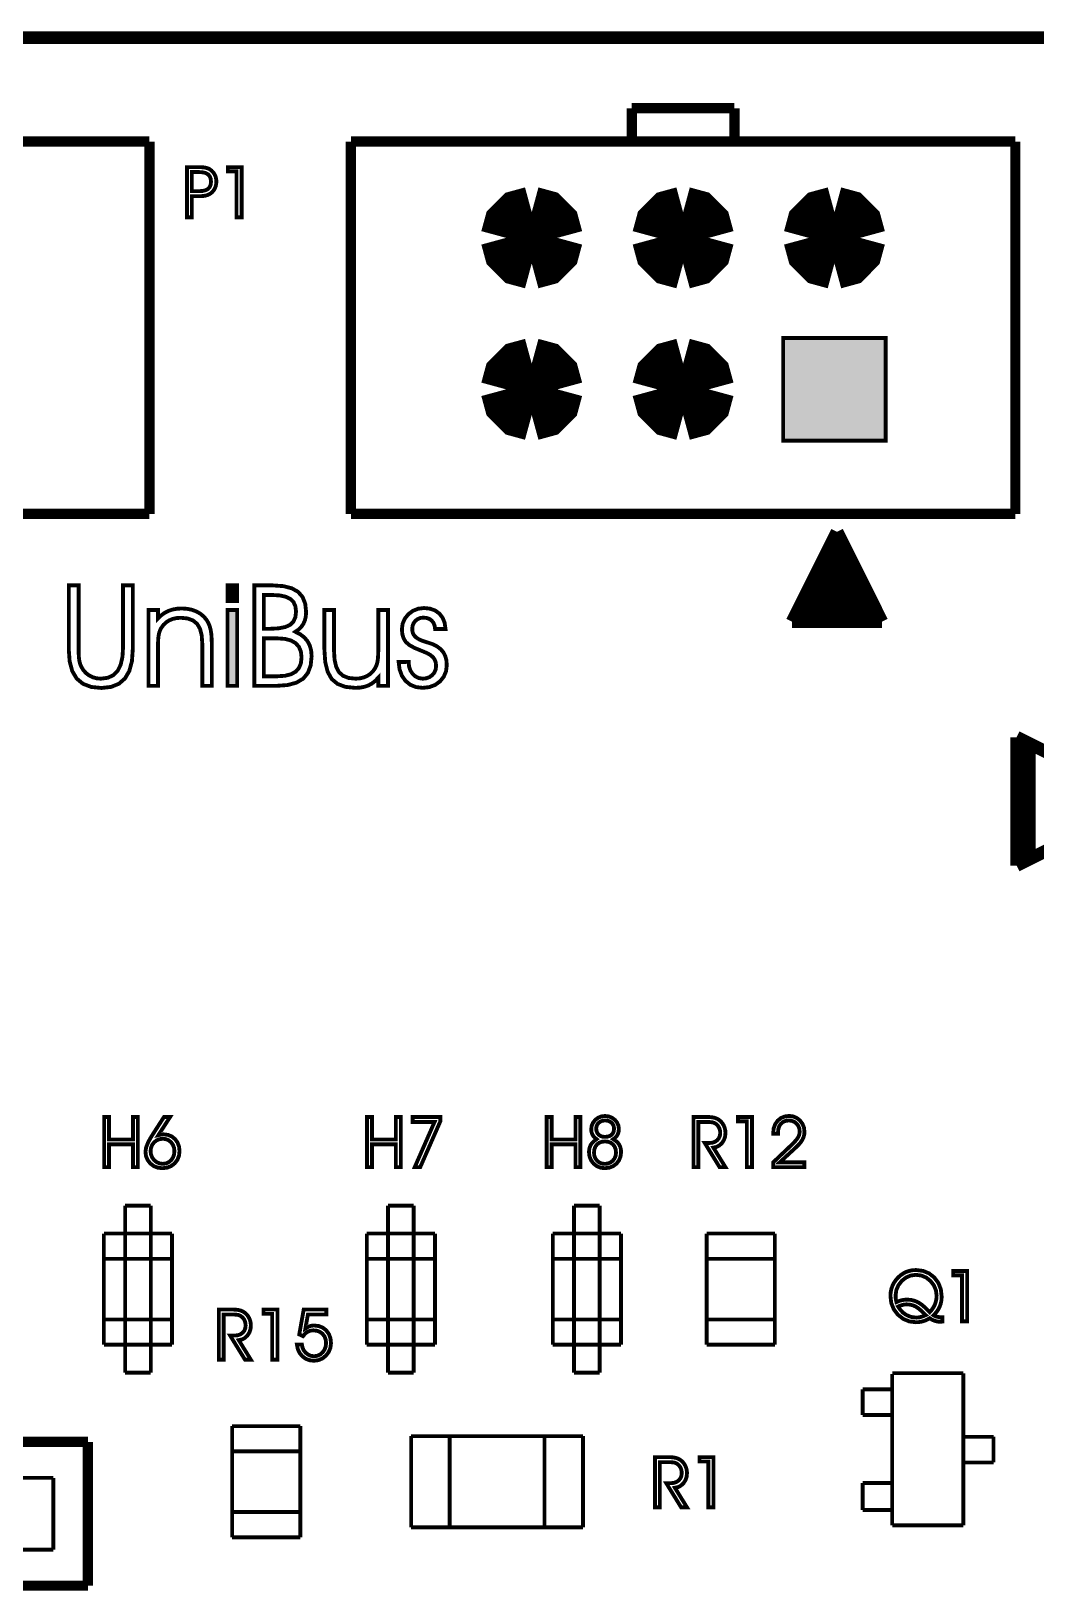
# Model space of a CAD drawing. Extents: x -2.25 to 2.25, y -2.04 to 2.05.
# Drawn here: x 0.677 to 1.46, y 0.833 to 2.048 of the extents above; entities that cross this region are included whole.
import ezdxf

# ---------------------------------------------------------------- set-up
doc = ezdxf.new("R2010")
doc.units = 0
doc.header["$LTSCALE"] = 0.000394
for name, color, linetype in [('KO', 7, 'CONTINUOUS'), ('M4', 7, 'CONTINUOUS'), ('ML', 7, 'CONTINUOUS'), ('TO', 7, 'CONTINUOUS')]:
    doc.layers.add(name, color=color, linetype=linetype)

msp = doc.modelspace()

# ---------------------------------------------------------------- linework, layer by layer
at = {"layer": 'KO', "color": 7, "linetype": 'CONTINUOUS', "const_width": 0.009996}
msp.add_lwpolyline([(-1.89, 2.043307), (1.81, 2.043307)], dxfattribs=at)
at = {"layer": 'M4', "color": 7, "linetype": 'CONTINUOUS', "const_width": 0.003}
for points in [[(0.75, 1.003307), (0.75, 1.133307)], [(0.75, 1.133307), (0.77, 1.133307)], [(0.77, 1.003307), (0.77, 1.133307)], [(0.954996, 1.133307), (0.975, 1.133307)], [(0.954996, 1.003307), (0.954996, 1.133307)], [(0.975, 1.003307), (0.975, 1.133307)], [(1.1, 1.003307), (1.1, 1.133307)], [(1.1, 1.133307), (1.119996, 1.133307)], [(1.119996, 1.003307), (1.119996, 1.133307)], [(0.733425, 1.025004), (0.733425, 1.11161)], [(0.733425, 1.11161), (0.786571, 1.11161)], [(0.786571, 1.025004), (0.786571, 1.11161)], [(0.938425, 1.025004), (0.938425, 1.11161)], [(0.938425, 1.11161), (0.991571, 1.11161)], [(0.991571, 1.025004), (0.991571, 1.11161)], [(1.083425, 1.025004), (1.083425, 1.11161)], [(1.083425, 1.11161), (1.136571, 1.11161)], [(1.136571, 1.025004), (1.136571, 1.11161)], [(1.203425, 1.025004), (1.203425, 1.11161)], [(1.203425, 1.11161), (1.256571, 1.11161)], [(1.256571, 1.025004), (1.256571, 1.11161)], [(0.733425, 1.091925), (0.786571, 1.091925)], [(0.938425, 1.091925), (0.991571, 1.091925)], [(1.083425, 1.091925), (1.136571, 1.091925)], [(1.203425, 1.091925), (1.256571, 1.091925)], [(0.733425, 1.044689), (0.786571, 1.044689)], [(0.938425, 1.044689), (0.991571, 1.044689)], [(1.083425, 1.044689), (1.136571, 1.044689)], [(1.203425, 1.044689), (1.256571, 1.044689)], [(0.733425, 1.025004), (0.786571, 1.025004)], [(0.938425, 1.025004), (0.991571, 1.025004)], [(1.083425, 1.025004), (1.136571, 1.025004)], [(1.203425, 1.025004), (1.256571, 1.025004)], [(0.75, 1.003307), (0.77, 1.003307)], [(0.954996, 1.003307), (0.975, 1.003307)], [(1.1, 1.003307), (1.119996, 1.003307)], [(1.348, 1.002807), (1.403496, 1.002807)], [(1.348, 0.884307), (1.348, 1.002307)], [(1.403496, 0.884307), (1.403496, 1.002807)], [(1.324996, 0.970307), (1.324996, 0.990307)], [(1.324996, 0.990307), (1.348, 0.990307)], [(0.833425, 0.875004), (0.833425, 0.96161)], [(0.833425, 0.96161), (0.886571, 0.96161)], [(0.886571, 0.875004), (0.886571, 0.96161)], [(1.324996, 0.970307), (1.348, 0.970307)], [(0.973, 0.953807), (1.106996, 0.953807)], [(0.973, 0.882807), (0.973, 0.953807)], [(1.002996, 0.882807), (1.002996, 0.953807)], [(1.077, 0.882807), (1.077, 0.953807)], [(1.106996, 0.882807), (1.106996, 0.953807)], [(1.404, 0.953307), (1.427, 0.953307)], [(1.427, 0.933307), (1.427, 0.953307)], [(0.833425, 0.941925), (0.886571, 0.941925)], [(1.404, 0.933307), (1.427, 0.933307)], [(0.64, 0.921307), (0.694, 0.921307)], [(0.694, 0.865307), (0.694, 0.921307)], [(1.324996, 0.896307), (1.324996, 0.917307)], [(1.324996, 0.917307), (1.348, 0.917307)], [(0.833425, 0.894689), (0.886571, 0.894689)], [(1.324996, 0.896307), (1.348, 0.896307)], [(0.833425, 0.875004), (0.886571, 0.875004)], [(0.973, 0.882807), (1.002996, 0.882807)], [(0.973, 0.882807), (1.106996, 0.882807)], [(1.348, 0.884307), (1.403496, 0.884307)], [(0.64, 0.865307), (0.694, 0.865307)]]:
    msp.add_lwpolyline(points, dxfattribs=at)
at = {"layer": 'ML', "color": 7, "linetype": 'CONTINUOUS'}
for points, const_width in [([(1.067, 1.907303), (1.056922, 1.904566), (1.049741, 1.897385), (1.047004, 1.887307)], 0.039996), ([(1.067, 1.907303), (1.056922, 1.904566), (1.049741, 1.897385), (1.047004, 1.887307)], 0.039996), ([(1.086996, 1.887307), (1.084259, 1.897385), (1.077078, 1.904566), (1.067, 1.907303)], 0.039996), ([(1.086996, 1.887307), (1.084259, 1.897385), (1.077078, 1.904566), (1.067, 1.907303)], 0.039996), ([(1.185, 1.907303), (1.174922, 1.904566), (1.167741, 1.897385), (1.165004, 1.887307)], 0.039996), ([(1.185, 1.907303), (1.174922, 1.904566), (1.167741, 1.897385), (1.165004, 1.887307)], 0.039996), ([(1.204996, 1.887307), (1.202259, 1.897385), (1.195078, 1.904566), (1.185, 1.907303)], 0.039996), ([(1.204996, 1.887307), (1.202259, 1.897385), (1.195078, 1.904566), (1.185, 1.907303)], 0.039996), ([(1.303, 1.907303), (1.292922, 1.904566), (1.285741, 1.897385), (1.283004, 1.887307)], 0.039996), ([(1.303, 1.907303), (1.292922, 1.904566), (1.285741, 1.897385), (1.283004, 1.887307)], 0.039996), ([(1.322996, 1.887307), (1.320259, 1.897385), (1.313078, 1.904566), (1.303, 1.907303)], 0.039996), ([(1.322996, 1.887307), (1.320259, 1.897385), (1.313078, 1.904566), (1.303, 1.907303)], 0.039996), ([(1.047, 1.887307), (1.049737, 1.877229), (1.056918, 1.870048), (1.066996, 1.867311)], 0.039996), ([(1.047, 1.887307), (1.049737, 1.877229), (1.056918, 1.870048), (1.066996, 1.867311)], 0.039996), ([(1.066996, 1.867311), (1.077074, 1.870048), (1.084255, 1.877229), (1.086992, 1.887307)], 0.039996), ([(1.066996, 1.867311), (1.077074, 1.870048), (1.084255, 1.877229), (1.086992, 1.887307)], 0.039996), ([(1.165, 1.887307), (1.167737, 1.877229), (1.174918, 1.870048), (1.184996, 1.867311)], 0.039996), ([(1.165, 1.887307), (1.167737, 1.877229), (1.174918, 1.870048), (1.184996, 1.867311)], 0.039996), ([(1.184996, 1.867311), (1.195074, 1.870048), (1.202255, 1.877229), (1.204992, 1.887307)], 0.039996), ([(1.184996, 1.867311), (1.195074, 1.870048), (1.202255, 1.877229), (1.204992, 1.887307)], 0.039996), ([(1.283, 1.887307), (1.285737, 1.877229), (1.292918, 1.870048), (1.302996, 1.867311)], 0.039996), ([(1.283, 1.887307), (1.285737, 1.877229), (1.292918, 1.870048), (1.302996, 1.867311)], 0.039996), ([(1.302996, 1.867311), (1.313074, 1.870048), (1.320255, 1.877229), (1.322992, 1.887307)], 0.039996), ([(1.302996, 1.867311), (1.313074, 1.870048), (1.320255, 1.877229), (1.322992, 1.887307)], 0.039996), ([(1.343, 1.729307), (1.343, 1.809307), (1.263, 1.809307), (1.263, 1.729307), (1.343, 1.729307)], 0.003), ([(1.067, 1.789303), (1.056922, 1.786566), (1.049741, 1.779385), (1.047004, 1.769307)], 0.039996), ([(1.067, 1.789303), (1.056922, 1.786566), (1.049741, 1.779385), (1.047004, 1.769307)], 0.039996), ([(1.086996, 1.769307), (1.084259, 1.779385), (1.077078, 1.786566), (1.067, 1.789303)], 0.039996), ([(1.086996, 1.769307), (1.084259, 1.779385), (1.077078, 1.786566), (1.067, 1.789303)], 0.039996), ([(1.185, 1.789303), (1.174922, 1.786566), (1.167741, 1.779385), (1.165004, 1.769307)], 0.039996), ([(1.185, 1.789303), (1.174922, 1.786566), (1.167741, 1.779385), (1.165004, 1.769307)], 0.039996), ([(1.204996, 1.769307), (1.202259, 1.779385), (1.195078, 1.786566), (1.185, 1.789303)], 0.039996), ([(1.204996, 1.769307), (1.202259, 1.779385), (1.195078, 1.786566), (1.185, 1.789303)], 0.039996), ([(1.047, 1.769307), (1.049737, 1.759229), (1.056918, 1.752048), (1.066996, 1.749311)], 0.039996), ([(1.047, 1.769307), (1.049737, 1.759229), (1.056918, 1.752048), (1.066996, 1.749311)], 0.039996), ([(1.066996, 1.749311), (1.077074, 1.752048), (1.084255, 1.759229), (1.086992, 1.769307)], 0.039996), ([(1.066996, 1.749311), (1.077074, 1.752048), (1.084255, 1.759229), (1.086992, 1.769307)], 0.039996), ([(1.165, 1.769307), (1.167737, 1.759229), (1.174918, 1.752048), (1.184996, 1.749311)], 0.039996), ([(1.165, 1.769307), (1.167737, 1.759229), (1.174918, 1.752048), (1.184996, 1.749311)], 0.039996), ([(1.184996, 1.749311), (1.195074, 1.752048), (1.202255, 1.759229), (1.204992, 1.769307)], 0.039996), ([(1.184996, 1.749311), (1.195074, 1.752048), (1.202255, 1.759229), (1.204992, 1.769307)], 0.039996)]:
    msp.add_lwpolyline(points, dxfattribs=dict(at, const_width=const_width))
at = {"layer": 'ML', "color": 7}
msp.add_solid([(1.343, 1.729307), (1.343, 1.809307), (1.263, 1.729307), (1.263, 1.809307)], dxfattribs=at)
at = {"layer": 'TO', "color": 7, "linetype": 'CONTINUOUS'}
for points, const_width in [([(1.145, 1.962307), (1.145, 1.988307)], 0.007996), ([(1.145, 1.988307), (1.225, 1.988307)], 0.007996), ([(1.225, 1.962307), (1.225, 1.988307)], 0.007996), ([(0.251, 1.962307), (0.768996, 1.962307)], 0.007996), ([(0.768996, 1.672307), (0.768996, 1.962307)], 0.007996), ([(0.925996, 1.672307), (0.925996, 1.962307)], 0.007996), ([(0.925996, 1.962307), (1.444, 1.962307)], 0.007996), ([(1.444, 1.672307), (1.444, 1.962307)], 0.007996), ([(0.798201, 1.942425), (0.8065, 1.942425), (0.808724, 1.942383), (0.810632, 1.942258), (0.81222, 1.942051), (0.813576, 1.941751), (0.814766, 1.941346), (0.815799, 1.940839), (0.817387, 1.939699), (0.818708, 1.938352), (0.81976, 1.936795), (0.820529, 1.935069), (0.820989, 1.933203), (0.821142, 1.931193), (0.821005, 1.929272), (0.820591, 1.927452), (0.819898, 1.925728), (0.818953, 1.924167), (0.817791, 1.922837), (0.816413, 1.92174), (0.815308, 1.921105), (0.81407, 1.920595), (0.812697, 1.920217), (0.811119, 1.919957), (0.80928, 1.9198), (0.807177, 1.919748), (0.802043, 1.919748), (0.802043, 1.903307), (0.798201, 1.903307), (0.798201, 1.942425)], 0.003), ([(0.798201, 1.942425), (0.8065, 1.942425), (0.808724, 1.942383), (0.810632, 1.942258), (0.81222, 1.942051), (0.813576, 1.941751), (0.814766, 1.941346), (0.815799, 1.940839), (0.817387, 1.939699), (0.818708, 1.938352), (0.81976, 1.936795), (0.820529, 1.935069), (0.820989, 1.933203), (0.821142, 1.931193), (0.821005, 1.929272), (0.820591, 1.927452), (0.819898, 1.925728), (0.818953, 1.924167), (0.817791, 1.922837), (0.816413, 1.92174), (0.815308, 1.921105), (0.81407, 1.920595), (0.812697, 1.920217), (0.811119, 1.919957), (0.80928, 1.9198), (0.807177, 1.919748), (0.802043, 1.919748), (0.802043, 1.903307), (0.798201, 1.903307), (0.798201, 1.942425)], 0.003), ([(0.802043, 1.938583), (0.802043, 1.923673), (0.807709, 1.923673), (0.810588, 1.923872), (0.812917, 1.924471), (0.814697, 1.925472), (0.81595, 1.92689), (0.816702, 1.928744), (0.816953, 1.931035), (0.8167, 1.933415), (0.815941, 1.935325), (0.814677, 1.936768), (0.81286, 1.937777), (0.81043, 1.938382), (0.80739, 1.938583), (0.802043, 1.938583)], 0.003), ([(0.802043, 1.938583), (0.802043, 1.923673), (0.807709, 1.923673), (0.810588, 1.923872), (0.812917, 1.924471), (0.814697, 1.925472), (0.81595, 1.92689), (0.816702, 1.928744), (0.816953, 1.931035), (0.8167, 1.933415), (0.815941, 1.935325), (0.814677, 1.936768), (0.81286, 1.937777), (0.81043, 1.938382), (0.80739, 1.938583), (0.802043, 1.938583)], 0.003), ([(0.840933, 1.903307), (0.83685, 1.903307), (0.83685, 1.939071), (0.830028, 1.939071), (0.830028, 1.942425), (0.840933, 1.942425), (0.840933, 1.903307)], 0.003), ([(0.840933, 1.903307), (0.83685, 1.903307), (0.83685, 1.939071), (0.830028, 1.939071), (0.830028, 1.942425), (0.840933, 1.942425), (0.840933, 1.903307)], 0.003), ([(0.251, 1.672307), (0.768996, 1.672307)], 0.007996), ([(0.925996, 1.672307), (1.444, 1.672307)], 0.007996), ([(1.27, 1.588307), (1.305, 1.658307)], 0.009996), ([(1.3, 1.648307), (1.31, 1.648307)], 0.009996), ([(1.305, 1.658307), (1.34, 1.588307)], 0.009996), ([(1.295, 1.638307), (1.315, 1.638307)], 0.009996), ([(1.29, 1.628307), (1.32, 1.628307)], 0.009996), ([(0.706071, 1.616543), (0.713756, 1.616543), (0.713756, 1.567063), (0.713805, 1.56355), (0.713956, 1.560681), (0.714213, 1.558465), (0.714587, 1.556634), (0.715092, 1.554954), (0.715736, 1.553417), (0.717359, 1.550649), (0.719409, 1.548322), (0.721898, 1.546433), (0.724716, 1.545026), (0.727774, 1.544183), (0.731067, 1.543902), (0.73646, 1.544574), (0.74083, 1.54659), (0.744181, 1.549953), (0.746534, 1.554714), (0.747946, 1.560958), (0.748417, 1.568677), (0.748417, 1.616543), (0.755992, 1.616543), (0.755992, 1.566787), (0.755319, 1.557507), (0.753302, 1.549947), (0.749941, 1.544102), (0.745221, 1.539959), (0.739105, 1.537469), (0.731598, 1.536638), (0.723596, 1.537451), (0.71715, 1.539891), (0.712252, 1.543957), (0.708816, 1.549732), (0.706756, 1.557343), (0.706071, 1.566787), (0.706071, 1.616543)], 0.003), ([(0.706071, 1.616543), (0.713756, 1.616543), (0.713756, 1.567063), (0.713805, 1.56355), (0.713956, 1.560681), (0.714213, 1.558465), (0.714587, 1.556634), (0.715092, 1.554954), (0.715736, 1.553417), (0.717359, 1.550649), (0.719409, 1.548322), (0.721898, 1.546433), (0.724716, 1.545026), (0.727774, 1.544183), (0.731067, 1.543902), (0.73646, 1.544574), (0.74083, 1.54659), (0.744181, 1.549953), (0.746534, 1.554714), (0.747946, 1.560958), (0.748417, 1.568677), (0.748417, 1.616543), (0.755992, 1.616543), (0.755992, 1.566787), (0.755319, 1.557507), (0.753302, 1.549947), (0.749941, 1.544102), (0.745221, 1.539959), (0.739105, 1.537469), (0.731598, 1.536638), (0.723596, 1.537451), (0.71715, 1.539891), (0.712252, 1.543957), (0.708816, 1.549732), (0.706756, 1.557343), (0.706071, 1.566787), (0.706071, 1.616543)], 0.003), ([(0.83735, 1.60435), (0.829776, 1.60435), (0.829776, 1.616543), (0.83735, 1.616543), (0.83735, 1.60435)], 0.003), ([(0.83735, 1.60435), (0.829776, 1.60435), (0.829776, 1.616543), (0.83735, 1.616543), (0.83735, 1.60435)], 0.003), ([(0.850795, 1.616543), (0.865354, 1.616543), (0.873425, 1.615987), (0.879928, 1.614315), (0.88487, 1.61152), (0.888336, 1.607546), (0.890414, 1.602328), (0.891106, 1.595858), (0.890874, 1.592452), (0.890177, 1.58939), (0.889016, 1.586669), (0.887376, 1.584279), (0.88528, 1.582201), (0.882724, 1.580433), (0.886592, 1.57844), (0.889761, 1.575978), (0.892224, 1.573043), (0.893985, 1.569637), (0.895044, 1.565763), (0.895398, 1.561417), (0.894665, 1.554165), (0.892468, 1.548327), (0.888811, 1.543902), (0.883586, 1.540796), (0.876678, 1.53893), (0.868091, 1.538307), (0.850795, 1.538307), (0.850795, 1.616543)], 0.003), ([(0.850795, 1.616543), (0.865354, 1.616543), (0.873425, 1.615987), (0.879928, 1.614315), (0.88487, 1.61152), (0.888336, 1.607546), (0.890414, 1.602328), (0.891106, 1.595858), (0.890874, 1.592452), (0.890177, 1.58939), (0.889016, 1.586669), (0.887376, 1.584279), (0.88528, 1.582201), (0.882724, 1.580433), (0.886592, 1.57844), (0.889761, 1.575978), (0.892224, 1.573043), (0.893985, 1.569637), (0.895044, 1.565763), (0.895398, 1.561417), (0.894665, 1.554165), (0.892468, 1.548327), (0.888811, 1.543902), (0.883586, 1.540796), (0.876678, 1.53893), (0.868091, 1.538307), (0.850795, 1.538307), (0.850795, 1.616543)], 0.003), ([(1.284996, 1.618307), (1.324996, 1.618307)], 0.009996), ([(0.85815, 1.609083), (0.85815, 1.582744), (0.862772, 1.582744), (0.869604, 1.583093), (0.874918, 1.584139), (0.878709, 1.585882), (0.881231, 1.588431), (0.882749, 1.591866), (0.883256, 1.596189), (0.882767, 1.600259), (0.881299, 1.603524), (0.878854, 1.60598), (0.87532, 1.607707), (0.870625, 1.608739), (0.864768, 1.609083), (0.85815, 1.609083)], 0.003), ([(0.85815, 1.609083), (0.85815, 1.582744), (0.862772, 1.582744), (0.869604, 1.583093), (0.874918, 1.584139), (0.878709, 1.585882), (0.881231, 1.588431), (0.882749, 1.591866), (0.883256, 1.596189), (0.882767, 1.600259), (0.881299, 1.603524), (0.878854, 1.60598), (0.87532, 1.607707), (0.870625, 1.608739), (0.864768, 1.609083), (0.85815, 1.609083)], 0.003), ([(1.28, 1.608307), (1.329996, 1.608307)], 0.009996), ([(0.768244, 1.597417), (0.775598, 1.597417), (0.775598, 1.590685), (0.77805, 1.593144), (0.780745, 1.595129), (0.783685, 1.596646), (0.786895, 1.597729), (0.790398, 1.598376), (0.794193, 1.598591), (0.798364, 1.598322), (0.802221, 1.597514), (0.805768, 1.596169), (0.808923, 1.594323), (0.8116, 1.592012), (0.813799, 1.589236), (0.81503, 1.587004), (0.816007, 1.584525), (0.816736, 1.581791), (0.817225, 1.578496), (0.817517, 1.574296), (0.817614, 1.569193), (0.817614, 1.538307), (0.81015, 1.538307), (0.81015, 1.571394), (0.809704, 1.577738), (0.808371, 1.582804), (0.806154, 1.586594), (0.802944, 1.589225), (0.79867, 1.590802), (0.793335, 1.591327), (0.790031, 1.591095), (0.787013, 1.590403), (0.784272, 1.589256), (0.781864, 1.587678), (0.779816, 1.585702), (0.77813, 1.583331), (0.777286, 1.581642), (0.776629, 1.579804), (0.776165, 1.577811), (0.775847, 1.575244), (0.77566, 1.571654), (0.775598, 1.567047), (0.775598, 1.538307), (0.768244, 1.538307), (0.768244, 1.597417)], 0.003), ([(0.768244, 1.597417), (0.775598, 1.597417), (0.775598, 1.590685), (0.77805, 1.593144), (0.780745, 1.595129), (0.783685, 1.596646), (0.786895, 1.597729), (0.790398, 1.598376), (0.794193, 1.598591), (0.798364, 1.598322), (0.802221, 1.597514), (0.805768, 1.596169), (0.808923, 1.594323), (0.8116, 1.592012), (0.813799, 1.589236), (0.81503, 1.587004), (0.816007, 1.584525), (0.816736, 1.581791), (0.817225, 1.578496), (0.817517, 1.574296), (0.817614, 1.569193), (0.817614, 1.538307), (0.81015, 1.538307), (0.81015, 1.571394), (0.809704, 1.577738), (0.808371, 1.582804), (0.806154, 1.586594), (0.802944, 1.589225), (0.79867, 1.590802), (0.793335, 1.591327), (0.790031, 1.591095), (0.787013, 1.590403), (0.784272, 1.589256), (0.781864, 1.587678), (0.779816, 1.585702), (0.77813, 1.583331), (0.777286, 1.581642), (0.776629, 1.579804), (0.776165, 1.577811), (0.775847, 1.575244), (0.77566, 1.571654), (0.775598, 1.567047), (0.775598, 1.538307), (0.768244, 1.538307), (0.768244, 1.597417)], 0.003), ([(0.829776, 1.538307), (0.829776, 1.597417), (0.83735, 1.597417), (0.83735, 1.538307), (0.829776, 1.538307)], 0.003), ([(0.829776, 1.538307), (0.829776, 1.597417), (0.83735, 1.597417), (0.83735, 1.538307), (0.829776, 1.538307)], 0.003), ([(0.905374, 1.597417), (0.912839, 1.597417), (0.912839, 1.566035), (0.913274, 1.558767), (0.914581, 1.553065), (0.916764, 1.548925), (0.919934, 1.546132), (0.924235, 1.544459), (0.929657, 1.543902), (0.932927, 1.544133), (0.935916, 1.544825), (0.938626, 1.545972), (0.94104, 1.547556), (0.943117, 1.54955), (0.944858, 1.551953), (0.945674, 1.553589), (0.946321, 1.555414), (0.946803, 1.557417), (0.947127, 1.560027), (0.947323, 1.563671), (0.94739, 1.568346), (0.94739, 1.597417), (0.954965, 1.597417), (0.954965, 1.538307), (0.94739, 1.538307), (0.94739, 1.544709), (0.945007, 1.542164), (0.942444, 1.540143), (0.939705, 1.538638), (0.936681, 1.537584), (0.933256, 1.536956), (0.929437, 1.536748), (0.921716, 1.537518), (0.915577, 1.539824), (0.911024, 1.543661), (0.907888, 1.549274), (0.906003, 1.556908), (0.905374, 1.566567), (0.905374, 1.597417)], 0.003), ([(0.905374, 1.597417), (0.912839, 1.597417), (0.912839, 1.566035), (0.913274, 1.558767), (0.914581, 1.553065), (0.916764, 1.548925), (0.919934, 1.546132), (0.924235, 1.544459), (0.929657, 1.543902), (0.932927, 1.544133), (0.935916, 1.544825), (0.938626, 1.545972), (0.94104, 1.547556), (0.943117, 1.54955), (0.944858, 1.551953), (0.945674, 1.553589), (0.946321, 1.555414), (0.946803, 1.557417), (0.947127, 1.560027), (0.947323, 1.563671), (0.94739, 1.568346), (0.94739, 1.597417), (0.954965, 1.597417), (0.954965, 1.538307), (0.94739, 1.538307), (0.94739, 1.544709), (0.945007, 1.542164), (0.942444, 1.540143), (0.939705, 1.538638), (0.936681, 1.537584), (0.933256, 1.536956), (0.929437, 1.536748), (0.921716, 1.537518), (0.915577, 1.539824), (0.911024, 1.543661), (0.907888, 1.549274), (0.906003, 1.556908), (0.905374, 1.566567), (0.905374, 1.597417)], 0.003), ([(0.963256, 1.556906), (0.971051, 1.556906), (0.971051, 1.556685), (0.971405, 1.55321), (0.972464, 1.550161), (0.974224, 1.547531), (0.976502, 1.545514), (0.979119, 1.544305), (0.982071, 1.543902), (0.984873, 1.544212), (0.98734, 1.545142), (0.98948, 1.546689), (0.991119, 1.548718), (0.992104, 1.551065), (0.992433, 1.553732), (0.992176, 1.556373), (0.991402, 1.558647), (0.990106, 1.560555), (0.988125, 1.56224), (0.9853, 1.563853), (0.981634, 1.565394), (0.97584, 1.567742), (0.971558, 1.570122), (0.968795, 1.572528), (0.967127, 1.575243), (0.966123, 1.578508), (0.965787, 1.582323), (0.966344, 1.586712), (0.968018, 1.590632), (0.970811, 1.594079), (0.974392, 1.596769), (0.978449, 1.598383), (0.982972, 1.598921), (0.98768, 1.598444), (0.991688, 1.597013), (0.995004, 1.59463), (0.997514, 1.591376), (0.999109, 1.587378), (0.999787, 1.582634), (0.991681, 1.582634), (0.991266, 1.585228), (0.990381, 1.587397), (0.989024, 1.589146), (0.987233, 1.590429), (0.985055, 1.5912), (0.982496, 1.591457), (0.98016, 1.591181), (0.9781, 1.59035), (0.976315, 1.588961), (0.974938, 1.587157), (0.974113, 1.585085), (0.973839, 1.582744), (0.973954, 1.58108), (0.974297, 1.579604), (0.974866, 1.578307), (0.975691, 1.577151), (0.976814, 1.576068), (0.97824, 1.575059), (0.97989, 1.574173), (0.98198, 1.573311), (0.984512, 1.572472), (0.986945, 1.571722), (0.988778, 1.571117), (0.990012, 1.570657), (0.993376, 1.56891), (0.99609, 1.566814), (0.998157, 1.564366), (0.999606, 1.56151), (1.000472, 1.558182), (1.00076, 1.554374), (1.000167, 1.54958), (0.998393, 1.545367), (0.995441, 1.541736), (0.991579, 1.538968), (0.987082, 1.537304), (0.981961, 1.536748), (0.976771, 1.537353), (0.97231, 1.539169), (0.968575, 1.542197), (0.965737, 1.546262), (0.963967, 1.551163), (0.963256, 1.556906)], 0.003), ([(0.963256, 1.556906), (0.971051, 1.556906), (0.971051, 1.556685), (0.971405, 1.55321), (0.972464, 1.550161), (0.974224, 1.547531), (0.976502, 1.545514), (0.979119, 1.544305), (0.982071, 1.543902), (0.984873, 1.544212), (0.98734, 1.545142), (0.98948, 1.546689), (0.991119, 1.548718), (0.992104, 1.551065), (0.992433, 1.553732), (0.992176, 1.556373), (0.991402, 1.558647), (0.990106, 1.560555), (0.988125, 1.56224), (0.9853, 1.563853), (0.981634, 1.565394), (0.97584, 1.567742), (0.971558, 1.570122), (0.968795, 1.572528), (0.967127, 1.575243), (0.966123, 1.578508), (0.965787, 1.582323), (0.966344, 1.586712), (0.968018, 1.590632), (0.970811, 1.594079), (0.974392, 1.596769), (0.978449, 1.598383), (0.982972, 1.598921), (0.98768, 1.598444), (0.991688, 1.597013), (0.995004, 1.59463), (0.997514, 1.591376), (0.999109, 1.587378), (0.999787, 1.582634), (0.991681, 1.582634), (0.991266, 1.585228), (0.990381, 1.587397), (0.989024, 1.589146), (0.987233, 1.590429), (0.985055, 1.5912), (0.982496, 1.591457), (0.98016, 1.591181), (0.9781, 1.59035), (0.976315, 1.588961), (0.974938, 1.587157), (0.974113, 1.585085), (0.973839, 1.582744), (0.973954, 1.58108), (0.974297, 1.579604), (0.974866, 1.578307), (0.975691, 1.577151), (0.976814, 1.576068), (0.97824, 1.575059), (0.97989, 1.574173), (0.98198, 1.573311), (0.984512, 1.572472), (0.986945, 1.571722), (0.988778, 1.571117), (0.990012, 1.570657), (0.993376, 1.56891), (0.99609, 1.566814), (0.998157, 1.564366), (0.999606, 1.56151), (1.000472, 1.558182), (1.00076, 1.554374), (1.000167, 1.54958), (0.998393, 1.545367), (0.995441, 1.541736), (0.991579, 1.538968), (0.987082, 1.537304), (0.981961, 1.536748), (0.976771, 1.537353), (0.97231, 1.539169), (0.968575, 1.542197), (0.965737, 1.546262), (0.963967, 1.551163), (0.963256, 1.556906)], 0.003), ([(1.27, 1.588307), (1.34, 1.588307)], 0.009996), ([(1.275, 1.598307), (1.335, 1.598307)], 0.009996), ([(0.85815, 1.57528), (0.85815, 1.545772), (0.868949, 1.545772), (0.87474, 1.54617), (0.879422, 1.547367), (0.883, 1.549366), (0.885523, 1.552201), (0.88704, 1.555896), (0.887547, 1.560445), (0.887034, 1.565007), (0.885494, 1.56872), (0.882925, 1.571594), (0.879319, 1.573642), (0.87466, 1.57487), (0.868949, 1.57528), (0.85815, 1.57528)], 0.003), ([(0.85815, 1.57528), (0.85815, 1.545772), (0.868949, 1.545772), (0.87474, 1.54617), (0.879422, 1.547367), (0.883, 1.549366), (0.885523, 1.552201), (0.88704, 1.555896), (0.887547, 1.560445), (0.887034, 1.565007), (0.885494, 1.56872), (0.882925, 1.571594), (0.879319, 1.573642), (0.87466, 1.57487), (0.868949, 1.57528), (0.85815, 1.57528)], 0.003), ([(1.445, 1.398307), (1.445, 1.498307)], 0.009996), ([(1.445, 1.498307), (1.545, 1.448307)], 0.009996), ([(1.454996, 1.403307), (1.454996, 1.493307)], 0.009996), ([(1.445, 1.398307), (1.545, 1.448307)], 0.009996), ([(0.7375, 1.163307), (0.73363, 1.163307), (0.73363, 1.202425), (0.7375, 1.202425), (0.7375, 1.184886), (0.756087, 1.184886), (0.756087, 1.202425), (0.759929, 1.202425), (0.759929, 1.163307), (0.756087, 1.163307), (0.756087, 1.181154), (0.7375, 1.181154), (0.7375, 1.163307)], 0.003), ([(0.7375, 1.163307), (0.73363, 1.163307), (0.73363, 1.202425), (0.7375, 1.202425), (0.7375, 1.184886), (0.756087, 1.184886), (0.756087, 1.202425), (0.759929, 1.202425), (0.759929, 1.163307), (0.756087, 1.163307), (0.756087, 1.181154), (0.7375, 1.181154), (0.7375, 1.163307)], 0.003), ([(0.780287, 1.202425), (0.785063, 1.202425), (0.775941, 1.188295), (0.776754, 1.188473), (0.777523, 1.188619), (0.778252, 1.188736), (0.778927, 1.188818), (0.779559, 1.188866), (0.78015, 1.188882), (0.783493, 1.18847), (0.786428, 1.187235), (0.788953, 1.185177), (0.790885, 1.182491), (0.792043, 1.179382), (0.792429, 1.17585), (0.792007, 1.172236), (0.790744, 1.169056), (0.788642, 1.166315), (0.785893, 1.164211), (0.782694, 1.162949), (0.779047, 1.162528), (0.775469, 1.16294), (0.772324, 1.164181), (0.769614, 1.166252), (0.767529, 1.168922), (0.766279, 1.171979), (0.765862, 1.175421), (0.7664, 1.178848), (0.768014, 1.182895), (0.770705, 1.187563), (0.770998, 1.188008), (0.771239, 1.188376), (0.771429, 1.188669), (0.780287, 1.202425)], 0.003), ([(0.780287, 1.202425), (0.785063, 1.202425), (0.775941, 1.188295), (0.776754, 1.188473), (0.777523, 1.188619), (0.778252, 1.188736), (0.778927, 1.188818), (0.779559, 1.188866), (0.78015, 1.188882), (0.783493, 1.18847), (0.786428, 1.187235), (0.788953, 1.185177), (0.790885, 1.182491), (0.792043, 1.179382), (0.792429, 1.17585), (0.792007, 1.172236), (0.790744, 1.169056), (0.788642, 1.166315), (0.785893, 1.164211), (0.782694, 1.162949), (0.779047, 1.162528), (0.775469, 1.16294), (0.772324, 1.164181), (0.769614, 1.166252), (0.767529, 1.168922), (0.766279, 1.171979), (0.765862, 1.175421), (0.7664, 1.178848), (0.768014, 1.182895), (0.770705, 1.187563), (0.770998, 1.188008), (0.771239, 1.188376), (0.771429, 1.188669), (0.780287, 1.202425)], 0.003), ([(0.9425, 1.163307), (0.93863, 1.163307), (0.93863, 1.202425), (0.9425, 1.202425), (0.9425, 1.184886), (0.961087, 1.184886), (0.961087, 1.202425), (0.964929, 1.202425), (0.964929, 1.163307), (0.961087, 1.163307), (0.961087, 1.181154), (0.9425, 1.181154), (0.9425, 1.163307)], 0.003), ([(0.9425, 1.163307), (0.93863, 1.163307), (0.93863, 1.202425), (0.9425, 1.202425), (0.9425, 1.184886), (0.961087, 1.184886), (0.961087, 1.202425), (0.964929, 1.202425), (0.964929, 1.163307), (0.961087, 1.163307), (0.961087, 1.181154), (0.9425, 1.181154), (0.9425, 1.163307)], 0.003), ([(0.980059, 1.163307), (0.97576, 1.163307), (0.991236, 1.198583), (0.974118, 1.198583), (0.974118, 1.202425), (0.995693, 1.202425), (0.995693, 1.198906), (0.980059, 1.163307)], 0.003), ([(0.980059, 1.163307), (0.97576, 1.163307), (0.991236, 1.198583), (0.974118, 1.198583), (0.974118, 1.202425), (0.995693, 1.202425), (0.995693, 1.198906), (0.980059, 1.163307)], 0.003), ([(1.0825, 1.163307), (1.07863, 1.163307), (1.07863, 1.202425), (1.0825, 1.202425), (1.0825, 1.184886), (1.101087, 1.184886), (1.101087, 1.202425), (1.104929, 1.202425), (1.104929, 1.163307), (1.101087, 1.163307), (1.101087, 1.181154), (1.0825, 1.181154), (1.0825, 1.163307)], 0.003), ([(1.0825, 1.163307), (1.07863, 1.163307), (1.07863, 1.202425), (1.0825, 1.202425), (1.0825, 1.184886), (1.101087, 1.184886), (1.101087, 1.202425), (1.104929, 1.202425), (1.104929, 1.163307), (1.101087, 1.163307), (1.101087, 1.181154), (1.0825, 1.181154), (1.0825, 1.163307)], 0.003), ([(1.117575, 1.185157), (1.11631, 1.186133), (1.115267, 1.187238), (1.114449, 1.188469), (1.113857, 1.189826), (1.113501, 1.191292), (1.113382, 1.192862), (1.113731, 1.195533), (1.114777, 1.197956), (1.11652, 1.200134), (1.118746, 1.201838), (1.121258, 1.202863), (1.124059, 1.203205), (1.126959, 1.202875), (1.129535, 1.201882), (1.131787, 1.200224), (1.133523, 1.198111), (1.134566, 1.195748), (1.134913, 1.193138), (1.134795, 1.191424), (1.134441, 1.189879), (1.13385, 1.188496), (1.133017, 1.187263), (1.131923, 1.186149), (1.130567, 1.185157), (1.132447, 1.183919), (1.133977, 1.182525), (1.135154, 1.180976), (1.135988, 1.179256), (1.13649, 1.177342), (1.136657, 1.175236), (1.136262, 1.171765), (1.135076, 1.168724), (1.133098, 1.166114), (1.130492, 1.16412), (1.127424, 1.162925), (1.123894, 1.162528), (1.120647, 1.162928), (1.117749, 1.164132), (1.115201, 1.166142), (1.113221, 1.16873), (1.112036, 1.171673), (1.111642, 1.174972), (1.111795, 1.177102), (1.112255, 1.179019), (1.113028, 1.18072), (1.114145, 1.182276), (1.115662, 1.183754), (1.117575, 1.185157)], 0.003), ([(1.117575, 1.185157), (1.11631, 1.186133), (1.115267, 1.187238), (1.114449, 1.188469), (1.113857, 1.189826), (1.113501, 1.191292), (1.113382, 1.192862), (1.113731, 1.195533), (1.114777, 1.197956), (1.11652, 1.200134), (1.118746, 1.201838), (1.121258, 1.202863), (1.124059, 1.203205), (1.126959, 1.202875), (1.129535, 1.201882), (1.131787, 1.200224), (1.133523, 1.198111), (1.134566, 1.195748), (1.134913, 1.193138), (1.134795, 1.191424), (1.134441, 1.189879), (1.13385, 1.188496), (1.133017, 1.187263), (1.131923, 1.186149), (1.130567, 1.185157), (1.132447, 1.183919), (1.133977, 1.182525), (1.135154, 1.180976), (1.135988, 1.179256), (1.13649, 1.177342), (1.136657, 1.175236), (1.136262, 1.171765), (1.135076, 1.168724), (1.133098, 1.166114), (1.130492, 1.16412), (1.127424, 1.162925), (1.123894, 1.162528), (1.120647, 1.162928), (1.117749, 1.164132), (1.115201, 1.166142), (1.113221, 1.16873), (1.112036, 1.171673), (1.111642, 1.174972), (1.111795, 1.177102), (1.112255, 1.179019), (1.113028, 1.18072), (1.114145, 1.182276), (1.115662, 1.183754), (1.117575, 1.185157)], 0.003), ([(1.196878, 1.198583), (1.196878, 1.163307), (1.193091, 1.163307), (1.193091, 1.202425), (1.203598, 1.202425), (1.205758, 1.202367), (1.207615, 1.202193), (1.209173, 1.201902), (1.210535, 1.201478), (1.211809, 1.2009), (1.213, 1.200169), (1.214449, 1.198956), (1.215679, 1.197497), (1.216693, 1.195787), (1.217449, 1.193925), (1.217901, 1.191991), (1.218051, 1.189984), (1.217752, 1.187097), (1.216853, 1.184492), (1.215354, 1.182169), (1.213401, 1.180311), (1.21115, 1.17912), (1.208598, 1.178594), (1.218051, 1.163307), (1.213484, 1.163307), (1.201874, 1.182169), (1.205579, 1.182169), (1.207899, 1.182411), (1.20991, 1.183135), (1.211614, 1.184343), (1.212905, 1.185931), (1.213682, 1.187797), (1.213941, 1.189937), (1.213862, 1.191271), (1.213625, 1.192525), (1.213228, 1.193697), (1.212681, 1.194776), (1.211978, 1.19576), (1.211118, 1.19665), (1.210295, 1.19728), (1.209369, 1.197778), (1.208339, 1.198146), (1.206973, 1.198388), (1.205041, 1.198534), (1.202543, 1.198583), (1.196878, 1.198583)], 0.003), ([(1.196878, 1.198583), (1.196878, 1.163307), (1.193091, 1.163307), (1.193091, 1.202425), (1.203598, 1.202425), (1.205758, 1.202367), (1.207615, 1.202193), (1.209173, 1.201902), (1.210535, 1.201478), (1.211809, 1.2009), (1.213, 1.200169), (1.214449, 1.198956), (1.215679, 1.197497), (1.216693, 1.195787), (1.217449, 1.193925), (1.217901, 1.191991), (1.218051, 1.189984), (1.217752, 1.187097), (1.216853, 1.184492), (1.215354, 1.182169), (1.213401, 1.180311), (1.21115, 1.17912), (1.208598, 1.178594), (1.218051, 1.163307), (1.213484, 1.163307), (1.201874, 1.182169), (1.205579, 1.182169), (1.207899, 1.182411), (1.20991, 1.183135), (1.211614, 1.184343), (1.212905, 1.185931), (1.213682, 1.187797), (1.213941, 1.189937), (1.213862, 1.191271), (1.213625, 1.192525), (1.213228, 1.193697), (1.212681, 1.194776), (1.211978, 1.19576), (1.211118, 1.19665), (1.210295, 1.19728), (1.209369, 1.197778), (1.208339, 1.198146), (1.206973, 1.198388), (1.205041, 1.198534), (1.202543, 1.198583), (1.196878, 1.198583)], 0.003), ([(1.238756, 1.163307), (1.234673, 1.163307), (1.234673, 1.199071), (1.22785, 1.199071), (1.22785, 1.202425), (1.238756, 1.202425), (1.238756, 1.163307)], 0.003), ([(1.238756, 1.163307), (1.234673, 1.163307), (1.234673, 1.199071), (1.22785, 1.199071), (1.22785, 1.202425), (1.238756, 1.202425), (1.238756, 1.163307)], 0.003), ([(1.279516, 1.163307), (1.25526, 1.163307), (1.25526, 1.167094), (1.269126, 1.180252), (1.271556, 1.182666), (1.273367, 1.184718), (1.274563, 1.186406), (1.275303, 1.187928), (1.275746, 1.189487), (1.275894, 1.191083), (1.275627, 1.1934), (1.274827, 1.195454), (1.273492, 1.197244), (1.271742, 1.198627), (1.269704, 1.199453), (1.267374, 1.199728), (1.265003, 1.199447), (1.26297, 1.198601), (1.261276, 1.197189), (1.260008, 1.195309), (1.259246, 1.193059), (1.258992, 1.190433), (1.258996, 1.190278), (1.259006, 1.19009), (1.25902, 1.189874), (1.259036, 1.189655), (1.259044, 1.189476), (1.259047, 1.189331), (1.25526, 1.189331), (1.25526, 1.189917), (1.255646, 1.193617), (1.256804, 1.196827), (1.258736, 1.199547), (1.261279, 1.201603), (1.264267, 1.202839), (1.267697, 1.203252), (1.270848, 1.202854), (1.273665, 1.201659), (1.27615, 1.199665), (1.278082, 1.197086), (1.27924, 1.194136), (1.279626, 1.190819), (1.279464, 1.188819), (1.278976, 1.186876), (1.278157, 1.184992), (1.276996, 1.183123), (1.275453, 1.181214), (1.273528, 1.179264), (1.260343, 1.167094), (1.279516, 1.167094), (1.279516, 1.163307)], 0.003), ([(1.279516, 1.163307), (1.25526, 1.163307), (1.25526, 1.167094), (1.269126, 1.180252), (1.271556, 1.182666), (1.273367, 1.184718), (1.274563, 1.186406), (1.275303, 1.187928), (1.275746, 1.189487), (1.275894, 1.191083), (1.275627, 1.1934), (1.274827, 1.195454), (1.273492, 1.197244), (1.271742, 1.198627), (1.269704, 1.199453), (1.267374, 1.199728), (1.265003, 1.199447), (1.26297, 1.198601), (1.261276, 1.197189), (1.260008, 1.195309), (1.259246, 1.193059), (1.258992, 1.190433), (1.258996, 1.190278), (1.259006, 1.19009), (1.25902, 1.189874), (1.259036, 1.189655), (1.259044, 1.189476), (1.259047, 1.189331), (1.25526, 1.189331), (1.25526, 1.189917), (1.255646, 1.193617), (1.256804, 1.196827), (1.258736, 1.199547), (1.261279, 1.201603), (1.264267, 1.202839), (1.267697, 1.203252), (1.270848, 1.202854), (1.273665, 1.201659), (1.27615, 1.199665), (1.278082, 1.197086), (1.27924, 1.194136), (1.279626, 1.190819), (1.279464, 1.188819), (1.278976, 1.186876), (1.278157, 1.184992), (1.276996, 1.183123), (1.275453, 1.181214), (1.273528, 1.179264), (1.260343, 1.167094), (1.279516, 1.167094), (1.279516, 1.163307)], 0.003), ([(1.117252, 1.193457), (1.117457, 1.191643), (1.118072, 1.19007), (1.119098, 1.188744), (1.120449, 1.187736), (1.122047, 1.187131), (1.123894, 1.186929), (1.12606, 1.187113), (1.127864, 1.187663), (1.129303, 1.188579), (1.130348, 1.189843), (1.130973, 1.191431), (1.131181, 1.193346), (1.130964, 1.195112), (1.130314, 1.196647), (1.129228, 1.197953), (1.127812, 1.198945), (1.126148, 1.199541), (1.12424, 1.19974), (1.122361, 1.199541), (1.120698, 1.198941), (1.119252, 1.197941), (1.118142, 1.196642), (1.117475, 1.195147), (1.117252, 1.193457)], 0.003), ([(1.117252, 1.193457), (1.117457, 1.191643), (1.118072, 1.19007), (1.119098, 1.188744), (1.120449, 1.187736), (1.122047, 1.187131), (1.123894, 1.186929), (1.12606, 1.187113), (1.127864, 1.187663), (1.129303, 1.188579), (1.130348, 1.189843), (1.130973, 1.191431), (1.131181, 1.193346), (1.130964, 1.195112), (1.130314, 1.196647), (1.129228, 1.197953), (1.127812, 1.198945), (1.126148, 1.199541), (1.12424, 1.19974), (1.122361, 1.199541), (1.120698, 1.198941), (1.119252, 1.197941), (1.118142, 1.196642), (1.117475, 1.195147), (1.117252, 1.193457)], 0.003), ([(0.779343, 1.185472), (0.776807, 1.185161), (0.774556, 1.184227), (0.772594, 1.182673), (0.77108, 1.180668), (0.770172, 1.178375), (0.76987, 1.175795), (0.770179, 1.173179), (0.771107, 1.170848), (0.772657, 1.168799), (0.774647, 1.16721), (0.776893, 1.166256), (0.779398, 1.165937), (0.781819, 1.166246), (0.783962, 1.167171), (0.785827, 1.168709), (0.787269, 1.170719), (0.788134, 1.173063), (0.788421, 1.17574), (0.788136, 1.178407), (0.787281, 1.180736), (0.785854, 1.182728), (0.783991, 1.184252), (0.78182, 1.185167), (0.779343, 1.185472)], 0.003), ([(0.779343, 1.185472), (0.776807, 1.185161), (0.774556, 1.184227), (0.772594, 1.182673), (0.77108, 1.180668), (0.770172, 1.178375), (0.76987, 1.175795), (0.770179, 1.173179), (0.771107, 1.170848), (0.772657, 1.168799), (0.774647, 1.16721), (0.776893, 1.166256), (0.779398, 1.165937), (0.781819, 1.166246), (0.783962, 1.167171), (0.785827, 1.168709), (0.787269, 1.170719), (0.788134, 1.173063), (0.788421, 1.17574), (0.788136, 1.178407), (0.787281, 1.180736), (0.785854, 1.182728), (0.783991, 1.184252), (0.78182, 1.185167), (0.779343, 1.185472)], 0.003), ([(1.115539, 1.174539), (1.115809, 1.17219), (1.116618, 1.170125), (1.117969, 1.168343), (1.119708, 1.166975), (1.121682, 1.166155), (1.123894, 1.165882), (1.126302, 1.16616), (1.12841, 1.166995), (1.13022, 1.168386), (1.131601, 1.170196), (1.132429, 1.172301), (1.132705, 1.174697), (1.132445, 1.177145), (1.131665, 1.17925), (1.130366, 1.181016), (1.128641, 1.182345), (1.126582, 1.183143), (1.124185, 1.183409), (1.121703, 1.183146), (1.119595, 1.182353), (1.117858, 1.181031), (1.116569, 1.179253), (1.115797, 1.17709), (1.115539, 1.174539)], 0.003), ([(1.115539, 1.174539), (1.115809, 1.17219), (1.116618, 1.170125), (1.117969, 1.168343), (1.119708, 1.166975), (1.121682, 1.166155), (1.123894, 1.165882), (1.126302, 1.16616), (1.12841, 1.166995), (1.13022, 1.168386), (1.131601, 1.170196), (1.132429, 1.172301), (1.132705, 1.174697), (1.132445, 1.177145), (1.131665, 1.17925), (1.130366, 1.181016), (1.128641, 1.182345), (1.126582, 1.183143), (1.124185, 1.183409), (1.121703, 1.183146), (1.119595, 1.182353), (1.117858, 1.181031), (1.116569, 1.179253), (1.115797, 1.17709), (1.115539, 1.174539)], 0.003), ([(1.380268, 1.047984), (1.381105, 1.047494), (1.382006, 1.047107), (1.382972, 1.046819), (1.38403, 1.046614), (1.385217, 1.046493), (1.386531, 1.046453), (1.387043, 1.046453), (1.387043, 1.043039), (1.386946, 1.043025), (1.386831, 1.043015), (1.386697, 1.043012), (1.386006, 1.042967), (1.385476, 1.042941), (1.38511, 1.042933), (1.383846, 1.043012), (1.382535, 1.043249), (1.381177, 1.043646), (1.37981, 1.044187), (1.378495, 1.044861), (1.377232, 1.045673), (1.375606, 1.04472), (1.373918, 1.043936), (1.372169, 1.043327), (1.37036, 1.042883), (1.368492, 1.042617), (1.366567, 1.042528), (1.361274, 1.043185), (1.356558, 1.04516), (1.352417, 1.048453), (1.349209, 1.052716), (1.347283, 1.057601), (1.346642, 1.063106), (1.346816, 1.065788), (1.347339, 1.068387), (1.348209, 1.070898), (1.349417, 1.073286), (1.350935, 1.0755), (1.352768, 1.077539), (1.354748, 1.079263), (1.356857, 1.080677), (1.359094, 1.081783), (1.361461, 1.082572), (1.363955, 1.083046), (1.366579, 1.083205), (1.371997, 1.082554), (1.376768, 1.080601), (1.38089, 1.077346), (1.384055, 1.073093), (1.385954, 1.06813), (1.386587, 1.062465), (1.386413, 1.059653), (1.385892, 1.057014), (1.385028, 1.054551), (1.383808, 1.052243), (1.382222, 1.050053), (1.380268, 1.047984)], 0.003), ([(1.380268, 1.047984), (1.381105, 1.047494), (1.382006, 1.047107), (1.382972, 1.046819), (1.38403, 1.046614), (1.385217, 1.046493), (1.386531, 1.046453), (1.387043, 1.046453), (1.387043, 1.043039), (1.386946, 1.043025), (1.386831, 1.043015), (1.386697, 1.043012), (1.386006, 1.042967), (1.385476, 1.042941), (1.38511, 1.042933), (1.383846, 1.043012), (1.382535, 1.043249), (1.381177, 1.043646), (1.37981, 1.044187), (1.378495, 1.044861), (1.377232, 1.045673), (1.375606, 1.04472), (1.373918, 1.043936), (1.372169, 1.043327), (1.37036, 1.042883), (1.368492, 1.042617), (1.366567, 1.042528), (1.361274, 1.043185), (1.356558, 1.04516), (1.352417, 1.048453), (1.349209, 1.052716), (1.347283, 1.057601), (1.346642, 1.063106), (1.346816, 1.065788), (1.347339, 1.068387), (1.348209, 1.070898), (1.349417, 1.073286), (1.350935, 1.0755), (1.352768, 1.077539), (1.354748, 1.079263), (1.356857, 1.080677), (1.359094, 1.081783), (1.361461, 1.082572), (1.363955, 1.083046), (1.366579, 1.083205), (1.371997, 1.082554), (1.376768, 1.080601), (1.38089, 1.077346), (1.384055, 1.073093), (1.385954, 1.06813), (1.386587, 1.062465), (1.386413, 1.059653), (1.385892, 1.057014), (1.385028, 1.054551), (1.383808, 1.052243), (1.382222, 1.050053), (1.380268, 1.047984)], 0.003), ([(1.406469, 1.043307), (1.402386, 1.043307), (1.402386, 1.079071), (1.395563, 1.079071), (1.395563, 1.082425), (1.406469, 1.082425), (1.406469, 1.043307)], 0.003), ([(1.406469, 1.043307), (1.402386, 1.043307), (1.402386, 1.079071), (1.395563, 1.079071), (1.395563, 1.082425), (1.406469, 1.082425), (1.406469, 1.043307)], 0.003), ([(1.377287, 1.050406), (1.378885, 1.052213), (1.380213, 1.05417), (1.381268, 1.056272), (1.382024, 1.058487), (1.382481, 1.060786), (1.382634, 1.063161), (1.382108, 1.067401), (1.38053, 1.071229), (1.377902, 1.07465), (1.374539, 1.077331), (1.370743, 1.078938), (1.366512, 1.079472), (1.362411, 1.078932), (1.358696, 1.077312), (1.35537, 1.074614), (1.352758, 1.07119), (1.351189, 1.06741), (1.350665, 1.063272), (1.350684, 1.062429), (1.350739, 1.061591), (1.350831, 1.060756), (1.350956, 1.059918), (1.351125, 1.059073), (1.351335, 1.058217), (1.352727, 1.058822), (1.354097, 1.059313), (1.355445, 1.059685), (1.356814, 1.059945), (1.358228, 1.060101), (1.359689, 1.060154), (1.362673, 1.059922), (1.365501, 1.059227), (1.368173, 1.058071), (1.37091, 1.056294), (1.373947, 1.053738), (1.377287, 1.050406)], 0.003), ([(1.377287, 1.050406), (1.378885, 1.052213), (1.380213, 1.05417), (1.381268, 1.056272), (1.382024, 1.058487), (1.382481, 1.060786), (1.382634, 1.063161), (1.382108, 1.067401), (1.38053, 1.071229), (1.377902, 1.07465), (1.374539, 1.077331), (1.370743, 1.078938), (1.366512, 1.079472), (1.362411, 1.078932), (1.358696, 1.077312), (1.35537, 1.074614), (1.352758, 1.07119), (1.351189, 1.06741), (1.350665, 1.063272), (1.350684, 1.062429), (1.350739, 1.061591), (1.350831, 1.060756), (1.350956, 1.059918), (1.351125, 1.059073), (1.351335, 1.058217), (1.352727, 1.058822), (1.354097, 1.059313), (1.355445, 1.059685), (1.356814, 1.059945), (1.358228, 1.060101), (1.359689, 1.060154), (1.362673, 1.059922), (1.365501, 1.059227), (1.368173, 1.058071), (1.37091, 1.056294), (1.373947, 1.053738), (1.377287, 1.050406)], 0.003), ([(1.374142, 1.048094), (1.371058, 1.051136), (1.368394, 1.053387), (1.366154, 1.05485), (1.364035, 1.055739), (1.361747, 1.056272), (1.359287, 1.056449), (1.35826, 1.056403), (1.357218, 1.056267), (1.356161, 1.056043), (1.35506, 1.055723), (1.35389, 1.055292), (1.352657, 1.054752), (1.3543, 1.052259), (1.356291, 1.050157), (1.358634, 1.048441), (1.361216, 1.047174), (1.363932, 1.046412), (1.366787, 1.046157), (1.367986, 1.046212), (1.369183, 1.046376), (1.370382, 1.046646), (1.371601, 1.047018), (1.372855, 1.047499), (1.374142, 1.048094)], 0.003), ([(1.374142, 1.048094), (1.371058, 1.051136), (1.368394, 1.053387), (1.366154, 1.05485), (1.364035, 1.055739), (1.361747, 1.056272), (1.359287, 1.056449), (1.35826, 1.056403), (1.357218, 1.056267), (1.356161, 1.056043), (1.35506, 1.055723), (1.35389, 1.055292), (1.352657, 1.054752), (1.3543, 1.052259), (1.356291, 1.050157), (1.358634, 1.048441), (1.361216, 1.047174), (1.363932, 1.046412), (1.366787, 1.046157), (1.367986, 1.046212), (1.369183, 1.046376), (1.370382, 1.046646), (1.371601, 1.047018), (1.372855, 1.047499), (1.374142, 1.048094)], 0.003), ([(0.826878, 1.048583), (0.826878, 1.013307), (0.823091, 1.013307), (0.823091, 1.052425), (0.833598, 1.052425), (0.835758, 1.052367), (0.837615, 1.052193), (0.839173, 1.051902), (0.840535, 1.051478), (0.841809, 1.0509), (0.843, 1.050169), (0.844449, 1.048956), (0.845679, 1.047497), (0.846693, 1.045787), (0.847449, 1.043925), (0.847901, 1.041991), (0.848051, 1.039984), (0.847752, 1.037097), (0.846853, 1.034492), (0.845354, 1.032169), (0.843401, 1.030311), (0.84115, 1.02912), (0.838598, 1.028594), (0.848051, 1.013307), (0.843484, 1.013307), (0.831874, 1.032169), (0.835579, 1.032169), (0.837899, 1.032411), (0.83991, 1.033135), (0.841614, 1.034343), (0.842905, 1.035931), (0.843682, 1.037797), (0.843941, 1.039937), (0.843862, 1.041271), (0.843625, 1.042525), (0.843228, 1.043697), (0.842681, 1.044776), (0.841978, 1.04576), (0.841118, 1.04665), (0.840295, 1.04728), (0.839369, 1.047778), (0.838339, 1.048146), (0.836973, 1.048388), (0.835041, 1.048534), (0.832543, 1.048583), (0.826878, 1.048583)], 0.003), ([(0.826878, 1.048583), (0.826878, 1.013307), (0.823091, 1.013307), (0.823091, 1.052425), (0.833598, 1.052425), (0.835758, 1.052367), (0.837615, 1.052193), (0.839173, 1.051902), (0.840535, 1.051478), (0.841809, 1.0509), (0.843, 1.050169), (0.844449, 1.048956), (0.845679, 1.047497), (0.846693, 1.045787), (0.847449, 1.043925), (0.847901, 1.041991), (0.848051, 1.039984), (0.847752, 1.037097), (0.846853, 1.034492), (0.845354, 1.032169), (0.843401, 1.030311), (0.84115, 1.02912), (0.838598, 1.028594), (0.848051, 1.013307), (0.843484, 1.013307), (0.831874, 1.032169), (0.835579, 1.032169), (0.837899, 1.032411), (0.83991, 1.033135), (0.841614, 1.034343), (0.842905, 1.035931), (0.843682, 1.037797), (0.843941, 1.039937), (0.843862, 1.041271), (0.843625, 1.042525), (0.843228, 1.043697), (0.842681, 1.044776), (0.841978, 1.04576), (0.841118, 1.04665), (0.840295, 1.04728), (0.839369, 1.047778), (0.838339, 1.048146), (0.836973, 1.048388), (0.835041, 1.048534), (0.832543, 1.048583), (0.826878, 1.048583)], 0.003), ([(0.868756, 1.013307), (0.864673, 1.013307), (0.864673, 1.049071), (0.85785, 1.049071), (0.85785, 1.052425), (0.868756, 1.052425), (0.868756, 1.013307)], 0.003), ([(0.868756, 1.013307), (0.864673, 1.013307), (0.864673, 1.049071), (0.85785, 1.049071), (0.85785, 1.052425), (0.868756, 1.052425), (0.868756, 1.013307)], 0.003), ([(0.883941, 1.025181), (0.887839, 1.025181), (0.888267, 1.022767), (0.88926, 1.020608), (0.890819, 1.018709), (0.892763, 1.017231), (0.89491, 1.016344), (0.897264, 1.016047), (0.899762, 1.016378), (0.901988, 1.017369), (0.903941, 1.01902), (0.905454, 1.02115), (0.906362, 1.023592), (0.906665, 1.026339), (0.906362, 1.029086), (0.905454, 1.031463), (0.903941, 1.033472), (0.901937, 1.034985), (0.899557, 1.035894), (0.896807, 1.036197), (0.895198, 1.036071), (0.893694, 1.035696), (0.892295, 1.035075), (0.891006, 1.034205), (0.889816, 1.033075), (0.888728, 1.031685), (0.885764, 1.033051), (0.889232, 1.052425), (0.906874, 1.052425), (0.906874, 1.048583), (0.892516, 1.048583), (0.890551, 1.037673), (0.891675, 1.038407), (0.892787, 1.038993), (0.89389, 1.039433), (0.895028, 1.039739), (0.896223, 1.039923), (0.897476, 1.039984), (0.901062, 1.039553), (0.904189, 1.038262), (0.906858, 1.036114), (0.908884, 1.033297), (0.910101, 1.030003), (0.910508, 1.026228), (0.910073, 1.022622), (0.90877, 1.019391), (0.906598, 1.016535), (0.903809, 1.01431), (0.90065, 1.012973), (0.897126, 1.012528), (0.893775, 1.012922), (0.890766, 1.014107), (0.888102, 1.016087), (0.885982, 1.018681), (0.884594, 1.021713), (0.883941, 1.025181)], 0.003), ([(0.883941, 1.025181), (0.887839, 1.025181), (0.888267, 1.022767), (0.88926, 1.020608), (0.890819, 1.018709), (0.892763, 1.017231), (0.89491, 1.016344), (0.897264, 1.016047), (0.899762, 1.016378), (0.901988, 1.017369), (0.903941, 1.01902), (0.905454, 1.02115), (0.906362, 1.023592), (0.906665, 1.026339), (0.906362, 1.029086), (0.905454, 1.031463), (0.903941, 1.033472), (0.901937, 1.034985), (0.899557, 1.035894), (0.896807, 1.036197), (0.895198, 1.036071), (0.893694, 1.035696), (0.892295, 1.035075), (0.891006, 1.034205), (0.889816, 1.033075), (0.888728, 1.031685), (0.885764, 1.033051), (0.889232, 1.052425), (0.906874, 1.052425), (0.906874, 1.048583), (0.892516, 1.048583), (0.890551, 1.037673), (0.891675, 1.038407), (0.892787, 1.038993), (0.89389, 1.039433), (0.895028, 1.039739), (0.896223, 1.039923), (0.897476, 1.039984), (0.901062, 1.039553), (0.904189, 1.038262), (0.906858, 1.036114), (0.908884, 1.033297), (0.910101, 1.030003), (0.910508, 1.026228), (0.910073, 1.022622), (0.90877, 1.019391), (0.906598, 1.016535), (0.903809, 1.01431), (0.90065, 1.012973), (0.897126, 1.012528), (0.893775, 1.012922), (0.890766, 1.014107), (0.888102, 1.016087), (0.885982, 1.018681), (0.884594, 1.021713), (0.883941, 1.025181)], 0.003), ([(0.459, 0.949307), (0.720996, 0.949307)], 0.007996), ([(0.720996, 0.837307), (0.720996, 0.949307)], 0.007996), ([(1.166878, 0.933583), (1.166878, 0.898307), (1.163091, 0.898307), (1.163091, 0.937425), (1.173598, 0.937425), (1.175758, 0.937367), (1.177615, 0.937193), (1.179173, 0.936902), (1.180535, 0.936478), (1.181809, 0.9359), (1.183, 0.935169), (1.184449, 0.933956), (1.185679, 0.932497), (1.186693, 0.930787), (1.187449, 0.928925), (1.187901, 0.926991), (1.188051, 0.924984), (1.187752, 0.922097), (1.186853, 0.919492), (1.185354, 0.917169), (1.183401, 0.915311), (1.18115, 0.91412), (1.178598, 0.913594), (1.188051, 0.898307), (1.183484, 0.898307), (1.171874, 0.917169), (1.175579, 0.917169), (1.177899, 0.917411), (1.17991, 0.918135), (1.181614, 0.919343), (1.182905, 0.920931), (1.183682, 0.922797), (1.183941, 0.924937), (1.183862, 0.926271), (1.183625, 0.927525), (1.183228, 0.928697), (1.182681, 0.929776), (1.181978, 0.93076), (1.181118, 0.93165), (1.180295, 0.93228), (1.179369, 0.932778), (1.178339, 0.933146), (1.176973, 0.933388), (1.175041, 0.933534), (1.172543, 0.933583), (1.166878, 0.933583)], 0.003), ([(1.166878, 0.933583), (1.166878, 0.898307), (1.163091, 0.898307), (1.163091, 0.937425), (1.173598, 0.937425), (1.175758, 0.937367), (1.177615, 0.937193), (1.179173, 0.936902), (1.180535, 0.936478), (1.181809, 0.9359), (1.183, 0.935169), (1.184449, 0.933956), (1.185679, 0.932497), (1.186693, 0.930787), (1.187449, 0.928925), (1.187901, 0.926991), (1.188051, 0.924984), (1.187752, 0.922097), (1.186853, 0.919492), (1.185354, 0.917169), (1.183401, 0.915311), (1.18115, 0.91412), (1.178598, 0.913594), (1.188051, 0.898307), (1.183484, 0.898307), (1.171874, 0.917169), (1.175579, 0.917169), (1.177899, 0.917411), (1.17991, 0.918135), (1.181614, 0.919343), (1.182905, 0.920931), (1.183682, 0.922797), (1.183941, 0.924937), (1.183862, 0.926271), (1.183625, 0.927525), (1.183228, 0.928697), (1.182681, 0.929776), (1.181978, 0.93076), (1.181118, 0.93165), (1.180295, 0.93228), (1.179369, 0.932778), (1.178339, 0.933146), (1.176973, 0.933388), (1.175041, 0.933534), (1.172543, 0.933583), (1.166878, 0.933583)], 0.003), ([(1.208756, 0.898307), (1.204673, 0.898307), (1.204673, 0.934071), (1.19785, 0.934071), (1.19785, 0.937425), (1.208756, 0.937425), (1.208756, 0.898307)], 0.003), ([(1.208756, 0.898307), (1.204673, 0.898307), (1.204673, 0.934071), (1.19785, 0.934071), (1.19785, 0.937425), (1.208756, 0.937425), (1.208756, 0.898307)], 0.003), ([(0.46, 0.837307), (0.720996, 0.837307)], 0.007996)]:
    msp.add_lwpolyline(points, dxfattribs=dict(at, const_width=const_width))
at = {"layer": 'TO', "color": 7}
for points in [[(0.83735, 1.60435), (0.829776, 1.60435), (0.83735, 1.616543), (0.829776, 1.616543)], [(0.829776, 1.538307), (0.829776, 1.597417), (0.83735, 1.538307), (0.83735, 1.597417)]]:
    msp.add_solid(points, dxfattribs=at)

doc.saveas('drawing.dxf')
